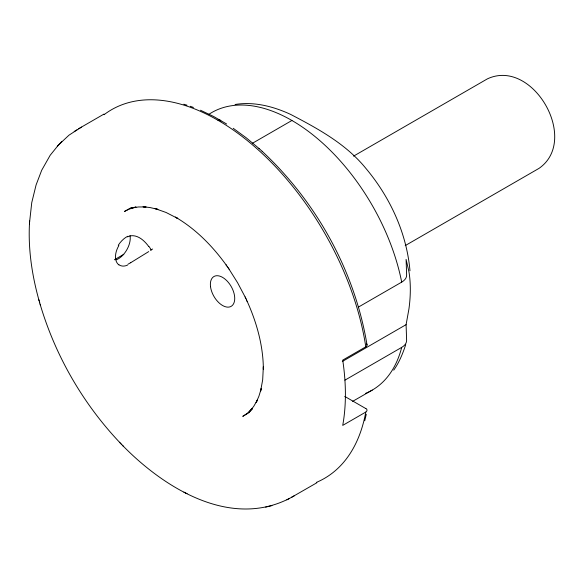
<?xml version="1.0" encoding="UTF-8"?>
<svg xmlns="http://www.w3.org/2000/svg" width="584" height="584" viewBox="0 0 584 584"><rect width="100%" height="100%" fill="white"/><g stroke="black" fill="none" stroke-linecap="round" stroke-linejoin="round"><path stroke-width="0.88" d="M29.521 222.862C27.981 249.901 32.273 277.006 39.734 302.943M29.529 222.701L31.755 202.619L36.077 184.982L41.683 170.28L50.18 155.264L58.4 145.088L68.978 135.181L81.446 127.093L104.003 114.07M29.426 224.548L29.623 220.993M365.548 393.397A160.301 92.549 60 0 0 401.697 347.378A16.856 9.731 0 0 0 406.617 340.297L406.092 324.66L408.939 308.907A134.232 77.497 -60 0 0 408.968 271.837L406.092 259.391L406.639 275.027A16.856 9.731 0 0 1 401.712 282.116L358.262 307.184M364.752 420.765L366.277 414.253M405.712 344.604C402.829 353.583 399.186 362.423 393.711 370.161M249.383 412.457L242.762 416.363L247.171 413.406L252.427 408.552L249.01 412.224L253.646 406.479L257.471 399.887L256.12 402.602L258.902 396.251L261.282 388.44L260.559 391.324L262.683 379.797L263.347 366.664L263.362 369.387C263.245 345.801 256.756 322.616 247.12 301.227L247.28 301.57L246.463 299.789M249.631 411.559L252.427 408.552M57.298 146.27L61.758 141.554M74.19 131.51L76.905 129.86M78.723 128.75L81.446 127.093M148.73 251.587L130.619 262.756M127.626 236.9L127.867 236.761A13.096 10.768 68.2 0 1 130.619 235.783C138.233 234.834 144.547 240.842 148.73 246.506M252.419 143.292L291.927 120.479M114.369 259.771L123.793 254.325M353.554 156.14L487.399 78.862C532.623 57.633 580.058 139.788 539.054 168.345L405.208 245.616M366.445 343.801A4.343 2.518 0.2 0 1 365.825 346.816L342.72 360.116A212.868 122.895 60 0 1 342.72 425.393L365.788 412.07A4.343 2.65 -3 0 0 365.891 408.435M342.304 361.489L406.092 324.66M344.903 380.169L401.697 347.378M291.518 497.32L316.864 482.764M352.605 401.383L372.249 390.097M131.152 207.67L124.458 211.452L129.225 209.116L136.05 206.984L131.166 208.108L138.459 206.962L146.073 206.948L143.051 206.758L149.942 207.532L157.899 209.371L155.037 208.554L166.082 212.481L177.784 218.474L175.434 217.102C195.808 228.986 212.634 246.207 226.344 265.238L226.132 264.932L227.264 266.53M121.165 443.986C162.542 487.034 229.548 529.352 289.642 498.334M286.853 499.868L294.307 495.787M271.947 505.613L265.632 507.116M235.06 104.492C254.077 101.404 273.443 106.434 290.664 114.427C317.981 128.677 345.962 143.912 365.73 168.207C390.002 197.071 406.69 232.987 409.975 270.764M183.799 104.215L187.004 105.2M190.216 106.273L193.45 107.434M200.487 110.23L213.547 116.442L226.658 124.012M183.902 492.108L185.413 492.874M185.559 492.947L187.084 493.721M344.75 396.412L365.737 408.523M233.206 128.29L246.2 137.78L259.267 148.701M262.158 151.307C316.674 202.195 354.817 271.202 367.029 344.91M258.997 148.46L262.413 151.533M39.486 302.081C54.611 354.524 82.548 403.267 120.1 442.869M122.837 445.709L123.48 446.366M119.494 442.241L121.786 444.636M227.066 266.246L228.176 267.837M227.986 267.574L229.074 269.151M228.906 268.91L237.593 282.736L245.229 297.176M245.105 296.913L245.922 298.636M245.791 298.344L246.609 300.103M38.829 299.745L39.084 300.636M40.172 304.425L40.406 305.264M365.788 412.07A212.868 122.895 60 0 1 316.28 482.442M104.032 114.712A212.868 122.895 60 0 1 256.894 148.679A212.868 122.895 60 0 1 365.788 346.801M209.006 114.26A160.301 92.549 60 0 1 319.871 140.656A160.301 92.549 60 0 1 401.697 282.108M217.949 120.275A4.307 2.482 -60 0 1 220.876 121.136M150.358 250.266A32.879 2.511 -35.7 0 1 152.621 249.018M148.891 246.375A32.879 24.674 59.7 0 1 151.3 250.083M130.736 262.647A13.096 0.912 -31.8 0 1 128.057 264.187M127.662 265.019A16.841 11.081 -68.2 0 1 118.946 264.786M118.888 264.88A16.834 10.68 -58.3 0 1 118.88 245.55M118.275 245.229A16.841 9.475 -55 0 1 127.67 236.286M130.057 235.746A16.885 9.745 -60 0 1 116.143 259.844M210.525 286.7A17.221 9.943 60 0 0 230.22 306.775A17.221 9.943 60 0 0 226.899 280.802A17.221 9.943 60 0 0 210.525 286.7"/></g></svg>
